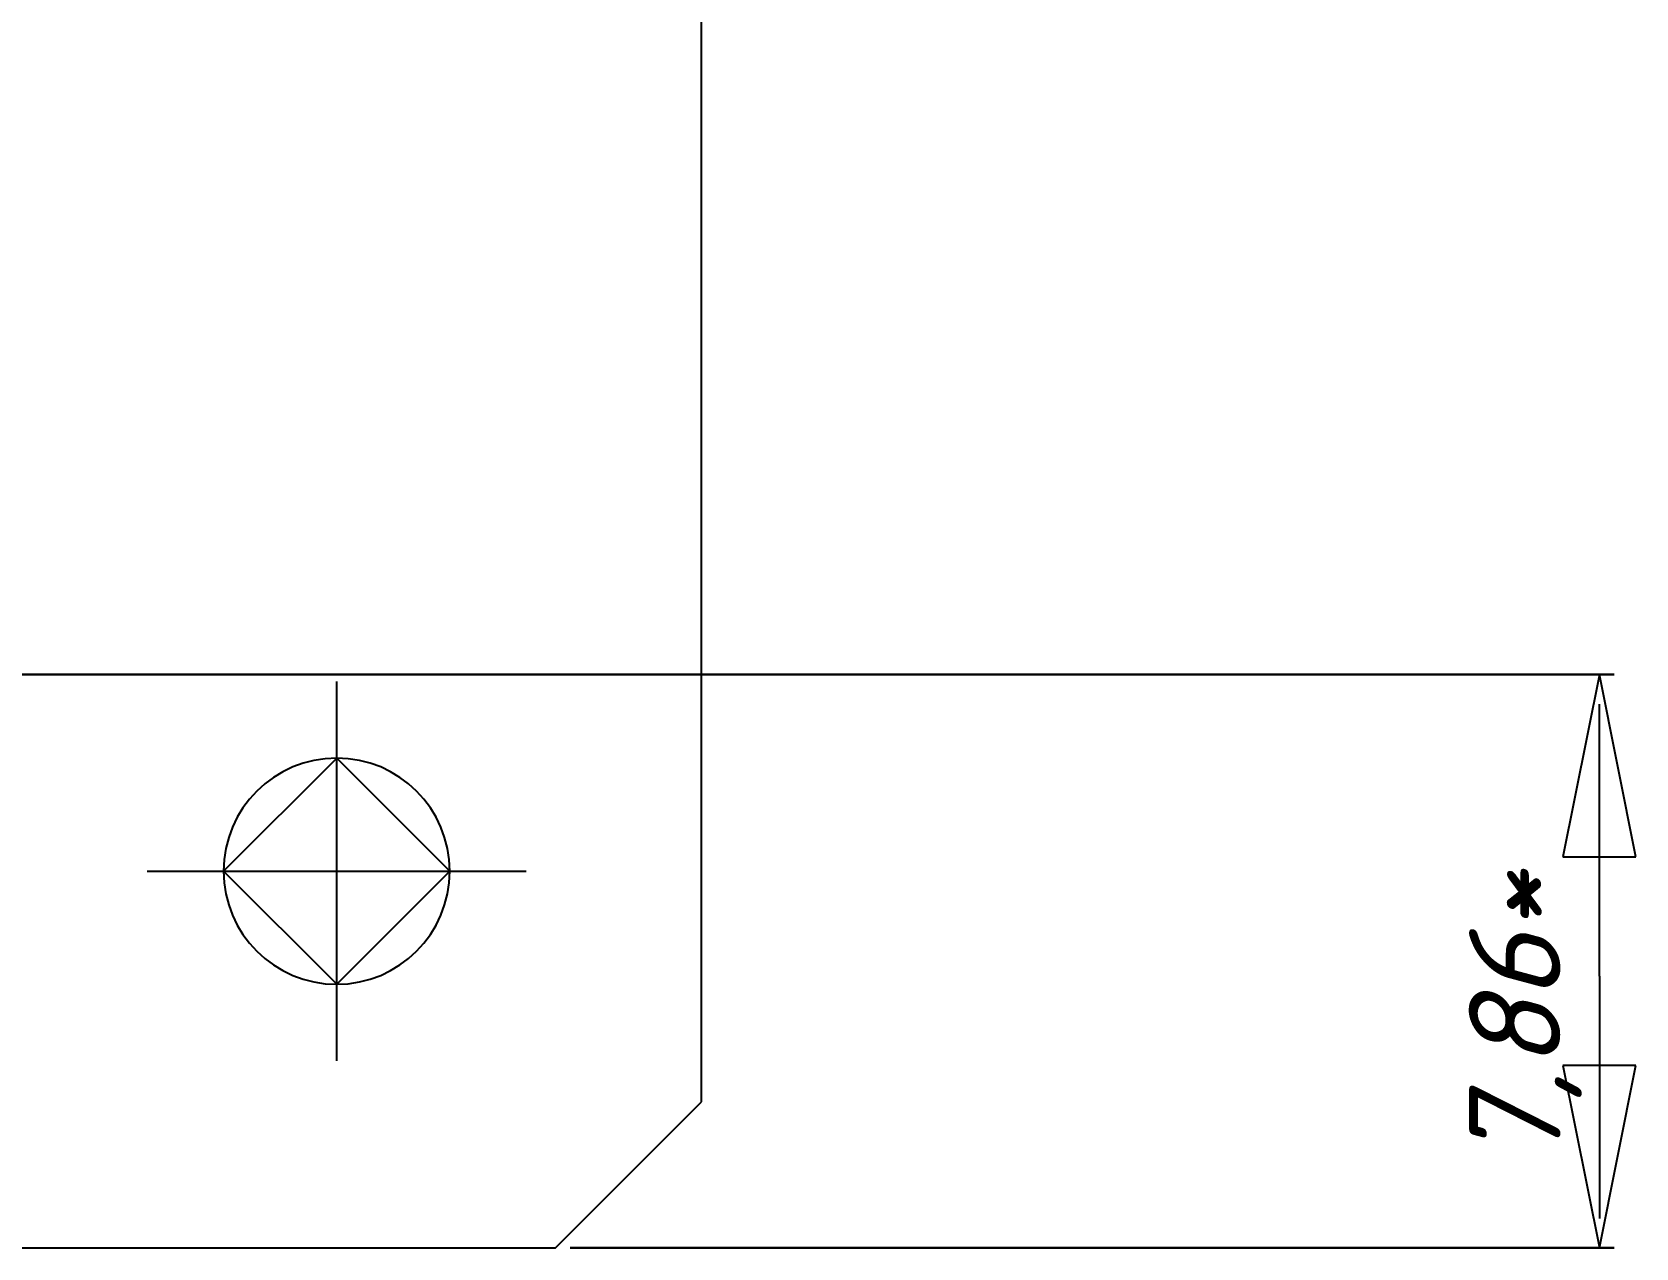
# Model space of a CAD drawing. Header units: inches. Extents: x 5 to 589, y -420 to -5.
# Drawn here: x 497.02 to 541, y -174.95 to -141.62 of the extents above; entities that cross this region are included whole.
import ezdxf

# ---------------------------------------------------------------- set-up
doc = ezdxf.new("R2010")
doc.units = ezdxf.units.IN
doc.header["$MEASUREMENT"] = 0
doc.styles.add('ISOCPEUR1', font='isocpeui.ttf', dxfattribs={"height": 4.7625})

msp = doc.modelspace()

# ---------------------------------------------------------------- linework, layer by layer
at = {"color": 18, "true_color": 0x000000}
for p, q in [((515.374, -170.947), (515.374, -68.947)), ((435.474, -159.227), (540.4, -159.227)), ((540.4, -159.227), (435.474, -159.227)), ((540, -159.227), (539, -164.227)), ((541, -164.227), (540, -159.227)), ((540, -167.5), (540, -160.037)), ((502.274, -164.619), (505.374, -161.519)), ((505.374, -161.519), (508.474, -164.619)), ((539, -164.227), (541, -164.227)), ((505.374, -167.719), (502.274, -164.619)), ((508.474, -164.619), (505.374, -167.719)), ((540, -167.5), (540, -174.137)), ((541, -169.947), (539, -169.947)), ((539, -169.947), (540, -174.947)), ((540, -174.947), (541, -169.947)), ((511.374, -174.947), (515.374, -170.947)), ((359.374, -174.947), (511.374, -174.947)), ((511.774, -174.947), (540.4, -174.947)), ((540.4, -174.947), (511.774, -174.947))]:
    msp.add_line(p, q, dxfattribs=at)
at = {"color": 172, "true_color": 0x0000c0}
for p, q in [((505.374, -169.819), (505.374, -159.419)), ((500.174, -164.619), (510.574, -164.619))]:
    msp.add_line(p, q, dxfattribs=at)
at = {"color": 7, "true_color": 0xffffff}
for p, q in [((505.374, -169.819), (505.374, -159.419)), ((500.174, -164.619), (510.574, -164.619))]:
    msp.add_line(p, q, dxfattribs=at)
at = {"color": 18, "true_color": 0x000000}
for start, end in [(90, 180), (0, 90), (180, 270), (270, 0)]:
    msp.add_arc((505.374, -164.619), 3.1, start, end, dxfattribs=at)

# ---------------------------------------------------------------- texts
at = {"color": 18, "true_color": 0x000000, "style": 'ISOCPEUR1'}
msp.add_text('7,86*', height=2.5066, rotation=90, dxfattribs=at).set_placement((538.93, -172.664))

doc.saveas('drawing.dxf')
